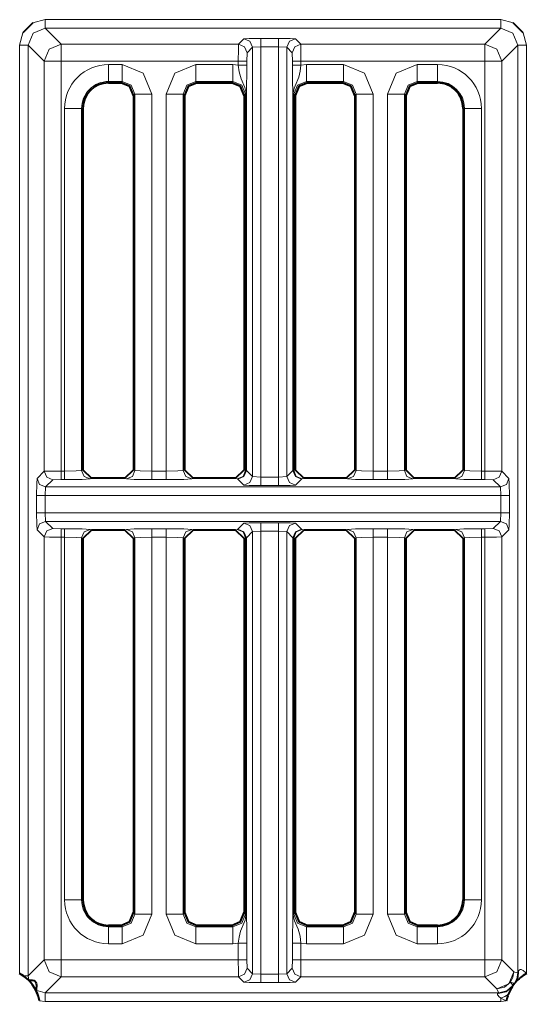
# Model space of a CAD drawing. Header units: millimetres. Extents: x 0 to 2941, y -405 to 1422.
# Drawn here: x 879.3 to 909.1, y 776.2 to 833.9 of the extents above; entities that cross this region are included whole.
import ezdxf

# ---------------------------------------------------------------- set-up
doc = ezdxf.new("R2010")
doc.units = ezdxf.units.MM
doc.layers.add('FINE', color=9, linetype='Continuous')
doc.layers.add('OUTLINE', color=7, linetype='Continuous')

msp = doc.modelspace()

# ---------------------------------------------------------------- linework, layer by layer
at = {"layer": 'FINE', "lineweight": 9}
for p, q in [((907.554, 833.927), (908.281, 833.739)), ((879.28, 832.428), (879.468, 833.155)), ((880.779, 833.427), (881.723, 832.484)), ((907.554, 833.427), (880.779, 833.427)), ((906.61, 832.484), (907.554, 833.427)), ((908.865, 833.155), (909.053, 832.428)), ((879.28, 777.848), (879.28, 832.428)), ((879.779, 832.428), (879.779, 777.703)), ((880.723, 831.484), (879.779, 832.428)), ((881.723, 832.484), (892.142, 832.484)), ((892.142, 832.484), (892.457, 832.799)), ((893.457, 832.824), (894.483, 832.824)), ((895.482, 832.799), (895.797, 832.484)), ((895.797, 832.484), (906.61, 832.484)), ((909.053, 832.428), (909.053, 777.848)), ((892.641, 831.984), (892.629, 831.484)), ((892.957, 832.299), (892.641, 831.984)), ((892.957, 832.299), (892.957, 807.058)), ((894.483, 832.325), (893.457, 832.325)), ((894.483, 832.325), (894.483, 807.032)), ((894.982, 832.299), (894.483, 832.325)), ((894.982, 807.058), (894.982, 832.299)), ((895.298, 831.984), (894.982, 832.299)), ((895.31, 831.484), (895.298, 831.984)), ((880.723, 807.373), (880.723, 831.484)), ((881.723, 831.484), (881.723, 807.386)), ((884.499, 831.288), (885.302, 831.288)), ((889.637, 831.288), (891.802, 831.288)), ((891.802, 831.288), (892.129, 831.258)), ((892.629, 831.484), (892.629, 831.258)), ((895.31, 831.258), (895.31, 831.484)), ((906.61, 831.484), (895.81, 831.484)), ((895.81, 831.484), (895.81, 831.258)), ((895.81, 831.258), (896.137, 831.288)), ((896.137, 831.288), (898.302, 831.288)), ((902.637, 831.288), (903.835, 831.288)), ((906.61, 807.386), (906.61, 831.484)), ((907.61, 831.484), (907.61, 807.373)), ((889.637, 830.29), (889.719, 830.208)), ((891.802, 830.29), (889.637, 830.29)), ((891.721, 830.208), (891.802, 830.29)), ((902.637, 830.29), (902.719, 830.208)), ((886.051, 829.541), (885.97, 829.459)), ((886.051, 807.423), (886.051, 829.541)), ((887.05, 829.541), (887.05, 807.386)), ((887.89, 807.386), (887.89, 829.541)), ((888.888, 829.541), (888.888, 807.423)), ((888.97, 829.459), (888.888, 829.541)), ((892.551, 829.541), (892.47, 829.459)), ((892.551, 807.423), (892.551, 829.541)), ((892.583, 807.415), (892.583, 829.541)), ((892.6, 829.541), (892.6, 807.415)), ((895.34, 807.415), (895.34, 829.541)), ((895.356, 829.541), (895.356, 807.415)), ((895.47, 829.459), (895.388, 829.541)), ((895.388, 829.541), (895.388, 807.423)), ((899.051, 829.541), (898.97, 829.459)), ((899.051, 807.423), (899.051, 829.541)), ((900.05, 829.541), (900.05, 807.386)), ((900.89, 807.386), (900.89, 829.541)), ((901.888, 829.541), (901.888, 807.423)), ((901.97, 829.459), (901.888, 829.541)), ((881.919, 807.386), (881.919, 828.708)), ((882.999, 828.708), (882.917, 828.708)), ((906.415, 828.708), (906.415, 807.386)), ((880.303, 806.953), (880.723, 807.373)), ((881.723, 807.386), (881.919, 807.386)), ((885.97, 807.464), (886.051, 807.423)), ((887.05, 807.386), (887.89, 807.386)), ((888.888, 807.423), (888.97, 807.464)), ((892.47, 807.464), (892.551, 807.423)), ((892.551, 807.423), (892.583, 807.415)), ((892.6, 807.415), (892.957, 807.058)), ((894.483, 807.032), (894.982, 807.058)), ((894.982, 807.058), (895.34, 807.415)), ((895.356, 807.415), (895.388, 807.423)), ((895.388, 807.423), (895.47, 807.464)), ((898.97, 807.464), (899.051, 807.423)), ((900.05, 807.386), (900.89, 807.386)), ((901.888, 807.423), (901.97, 807.464)), ((906.415, 807.386), (906.61, 807.386)), ((907.61, 807.373), (908.03, 806.953)), ((880.803, 806.453), (880.778, 805.953)), ((881.223, 806.873), (880.803, 806.453)), ((907.53, 806.453), (880.803, 806.453)), ((883.498, 806.964), (883.416, 806.923)), ((885.552, 806.923), (885.47, 806.964)), ((887.89, 806.886), (887.05, 806.886)), ((889.47, 806.964), (889.388, 806.923)), ((892.052, 806.923), (891.97, 806.964)), ((892.1, 806.915), (892.052, 806.923)), ((892.457, 806.558), (892.1, 806.915)), ((894.483, 806.533), (893.457, 806.533)), ((895.839, 806.915), (895.482, 806.558)), ((895.888, 806.923), (895.839, 806.915)), ((895.97, 806.964), (895.888, 806.923)), ((898.552, 806.923), (898.47, 806.964)), ((900.89, 806.886), (900.05, 806.886)), ((902.47, 806.964), (902.388, 806.923)), ((904.917, 806.923), (904.835, 806.964)), ((906.61, 806.886), (906.415, 806.886)), ((907.11, 806.873), (906.61, 806.886)), ((907.53, 806.453), (907.11, 806.873)), ((907.556, 805.953), (907.53, 806.453)), ((880.278, 804.927), (880.278, 805.953)), ((880.778, 805.953), (907.556, 805.953)), ((880.778, 805.953), (880.778, 804.927)), ((907.556, 804.927), (907.556, 805.953)), ((908.055, 805.953), (908.055, 804.927)), ((907.556, 804.927), (880.778, 804.927)), ((880.778, 804.927), (880.803, 804.428)), ((907.53, 804.428), (907.556, 804.927)), ((880.803, 804.428), (907.53, 804.428)), ((880.803, 804.428), (881.223, 804.008)), ((892.1, 803.966), (892.457, 804.323)), ((893.457, 804.348), (894.483, 804.348)), ((895.482, 804.323), (895.839, 803.966)), ((907.11, 804.008), (907.53, 804.428)), ((880.723, 803.508), (880.303, 803.928)), ((881.223, 804.008), (881.723, 803.995)), ((881.723, 803.995), (881.919, 803.995)), ((883.416, 803.958), (883.498, 803.917)), ((885.47, 803.917), (885.552, 803.958)), ((887.05, 803.995), (887.89, 803.995)), ((889.388, 803.958), (889.47, 803.917)), ((891.97, 803.917), (892.052, 803.958)), ((892.052, 803.958), (892.1, 803.966)), ((892.957, 803.823), (892.957, 777.831)), ((894.483, 803.849), (893.457, 803.849)), ((894.483, 803.849), (894.483, 777.806)), ((894.982, 803.823), (894.483, 803.849)), ((894.982, 777.831), (894.982, 803.823)), ((895.839, 803.966), (895.888, 803.958)), ((895.888, 803.958), (895.97, 803.917)), ((898.47, 803.917), (898.552, 803.958)), ((900.05, 803.995), (900.89, 803.995)), ((902.388, 803.958), (902.47, 803.917)), ((904.835, 803.917), (904.917, 803.958)), ((906.415, 803.995), (906.61, 803.995)), ((906.61, 803.995), (907.11, 804.008)), ((908.03, 803.928), (907.61, 803.508)), ((880.723, 778.647), (880.723, 803.508)), ((881.723, 803.495), (881.723, 778.647)), ((881.919, 803.495), (881.723, 803.495)), ((881.919, 782.172), (881.919, 803.495)), ((882.999, 803.417), (882.917, 803.458)), ((882.917, 803.458), (882.917, 782.172)), ((886.051, 803.458), (885.97, 803.417)), ((886.051, 781.34), (886.051, 803.458)), ((887.89, 803.495), (887.05, 803.495)), ((887.05, 803.495), (887.05, 781.34)), ((887.89, 781.34), (887.89, 803.495)), ((888.888, 803.458), (888.888, 781.34)), ((888.97, 803.417), (888.888, 803.458)), ((892.583, 803.466), (892.551, 803.458)), ((892.583, 781.34), (892.583, 803.466)), ((895.356, 803.466), (895.356, 781.34)), ((895.388, 803.458), (895.356, 803.466)), ((895.47, 803.417), (895.388, 803.458)), ((895.388, 803.458), (895.388, 781.34)), ((900.89, 803.495), (900.05, 803.495)), ((900.05, 803.495), (900.05, 781.34)), ((900.89, 781.34), (900.89, 803.495)), ((906.415, 803.495), (906.415, 782.172)), ((906.61, 803.495), (906.415, 803.495)), ((906.61, 778.647), (906.61, 803.495)), ((907.61, 803.508), (907.61, 778.647)), ((882.917, 782.172), (882.999, 782.172)), ((905.335, 782.172), (905.416, 782.172)), ((885.97, 781.421), (886.051, 781.34)), ((888.888, 781.34), (888.97, 781.421)), ((892.47, 781.421), (892.551, 781.34)), ((895.388, 781.34), (895.47, 781.421)), ((898.97, 781.421), (899.051, 781.34)), ((889.719, 780.672), (889.637, 780.591)), ((889.637, 780.591), (891.802, 780.591)), ((891.802, 780.591), (891.721, 780.672)), ((902.719, 780.672), (902.637, 780.591)), ((902.637, 780.591), (903.835, 780.591)), ((903.835, 780.591), (903.835, 780.672)), ((885.302, 779.592), (884.499, 779.592)), ((891.802, 779.592), (889.637, 779.592)), ((892.129, 779.623), (891.802, 779.592)), ((892.629, 779.623), (892.629, 778.647)), ((895.31, 778.647), (895.31, 779.623)), ((895.81, 779.623), (895.81, 778.647)), ((896.137, 779.592), (895.81, 779.623)), ((898.302, 779.592), (896.137, 779.592)), ((903.835, 779.592), (902.637, 779.592)), ((879.779, 777.703), (880.723, 778.647)), ((892.629, 778.647), (892.641, 778.147)), ((892.641, 778.147), (892.957, 777.831)), ((895.81, 778.647), (906.61, 778.647)), ((907.61, 778.647), (908.317, 777.94)), ((879.779, 777.703), (879.813, 777.448)), ((881.723, 777.647), (880.779, 776.703)), ((892.142, 777.647), (881.723, 777.647)), ((892.457, 777.332), (892.142, 777.647)), ((892.957, 777.831), (893.457, 777.806)), ((893.457, 777.806), (894.483, 777.806)), ((894.483, 777.806), (894.982, 777.831)), ((895.797, 777.647), (895.482, 777.332)), ((906.61, 777.647), (895.797, 777.647)), ((907.317, 776.94), (906.61, 777.647)), ((894.483, 777.306), (893.457, 777.306)), ((880.24, 776.861), (880.779, 776.703)), ((880.779, 776.703), (907.438, 776.703)), ((880.779, 776.203), (880.456, 776.239))]:
    msp.add_line(p, q, dxfattribs=at)
for points in [[(880.052, 833.739), (880.779, 833.927), (907.554, 833.927)], [(880.779, 833.927), (880.779, 833.578), (880.779, 833.427)], [(907.554, 833.927), (907.554, 833.578), (907.554, 833.427)], [(880.779, 833.427), (880.072, 833.135), (879.779, 832.428)], [(908.554, 832.428), (908.261, 833.135), (907.554, 833.427)], [(879.779, 832.428), (879.629, 832.428), (879.28, 832.428)], [(881.723, 832.484), (881.723, 832.182), (881.723, 831.484), (881.025, 831.484), (880.723, 831.484)], [(880.723, 831.484), (881.016, 832.191), (881.723, 832.484)], [(892.129, 831.484), (892.133, 832.182), (892.142, 832.484)], [(892.142, 832.484), (892.495, 832.337), (892.641, 831.984)], [(892.457, 832.799), (892.759, 832.817), (893.457, 832.824)], [(892.457, 832.799), (892.81, 832.653), (892.957, 832.299)], [(893.457, 832.824), (893.457, 832.674), (893.457, 832.325)], [(894.483, 832.824), (894.483, 832.674), (894.483, 832.325)], [(894.483, 832.824), (895.18, 832.817), (895.482, 832.799)], [(895.482, 832.799), (895.129, 832.653), (894.982, 832.299)], [(895.797, 832.484), (895.444, 832.337), (895.298, 831.984)], [(895.797, 832.484), (895.807, 832.182), (895.81, 831.484)], [(906.61, 832.484), (907.317, 832.191), (907.61, 831.484)], [(906.61, 832.484), (906.61, 832.182), (906.61, 831.484)], [(908.554, 777.859), (908.554, 832.428), (907.61, 831.484)], [(909.053, 832.428), (908.705, 832.428), (908.554, 832.428)], [(893.457, 807.032), (893.457, 832.325), (892.957, 832.299)], [(892.129, 831.258), (892.129, 831.484), (881.723, 831.484)], [(884.499, 831.288), (884.499, 830.6), (884.499, 830.29)], [(885.302, 831.288), (885.302, 830.6), (885.302, 830.29)], [(885.302, 831.288), (886.538, 830.777), (887.05, 829.541)], [(887.89, 829.541), (888.401, 830.777), (889.637, 831.288)], [(889.637, 830.29), (889.637, 830.6), (889.637, 831.288)], [(891.802, 830.29), (891.802, 830.6), (891.802, 831.288)], [(892.129, 831.484), (892.478, 831.484), (892.629, 831.484)], [(892.129, 831.258), (892.478, 831.258), (892.629, 831.258)], [(892.551, 829.541), (892.562, 829.541), (892.583, 829.541), (892.581, 829.611), (892.572, 829.698), (892.512, 829.937), (892.29, 830.438), (892.179, 830.851), (892.129, 831.258)], [(892.629, 831.258), (892.626, 830.666), (892.617, 830.118), (892.604, 829.71), (892.6, 829.602), (892.6, 829.568), (892.6, 829.541)], [(895.81, 831.484), (895.461, 831.484), (895.31, 831.484)], [(895.81, 831.258), (895.461, 831.258), (895.31, 831.258)], [(895.34, 829.541), (895.34, 829.553), (895.339, 829.581), (895.338, 829.64), (895.336, 829.689), (895.334, 829.763), (895.32, 830.257), (895.313, 830.728), (895.31, 831.258)], [(895.81, 831.258), (895.767, 830.894), (895.689, 830.551), (895.464, 830.033), (895.414, 829.896), (895.384, 829.789), (895.361, 829.644), (895.357, 829.573), (895.356, 829.541)], [(896.137, 830.29), (896.137, 830.6), (896.137, 831.288)], [(898.302, 830.29), (898.302, 830.6), (898.302, 831.288)], [(898.302, 831.288), (899.538, 830.777), (900.05, 829.541)], [(900.89, 829.541), (901.401, 830.777), (902.637, 831.288)], [(902.637, 831.288), (902.637, 830.6), (902.637, 830.29)], [(903.835, 830.29), (903.835, 830.6), (903.835, 831.288)], [(907.61, 831.484), (907.308, 831.484), (906.61, 831.484)], [(885.221, 830.208), (885.302, 830.29), (884.499, 830.29), (884.499, 830.208)], [(886.051, 829.541), (885.833, 830.072), (885.302, 830.29)], [(889.637, 830.29), (889.106, 830.072), (888.888, 829.541)], [(892.551, 829.541), (892.333, 830.072), (891.802, 830.29)], [(896.137, 830.29), (895.606, 830.072), (895.388, 829.541)], [(898.221, 830.208), (898.302, 830.29), (896.137, 830.29), (896.219, 830.208)], [(899.051, 829.541), (898.833, 830.072), (898.302, 830.29)], [(902.637, 830.29), (902.106, 830.072), (901.888, 829.541)], [(903.835, 830.208), (903.835, 830.29), (902.637, 830.29)], [(887.05, 829.541), (886.361, 829.541), (886.051, 829.541)], [(887.89, 829.541), (888.578, 829.541), (888.888, 829.541)], [(892.583, 829.541), (892.595, 829.541), (892.6, 829.541)], [(895.356, 829.541), (895.345, 829.541), (895.34, 829.541)], [(895.356, 829.541), (895.378, 829.541), (895.388, 829.541)], [(899.051, 829.541), (899.361, 829.541), (900.05, 829.541)], [(900.89, 829.541), (901.578, 829.541), (901.888, 829.541)], [(882.917, 828.708), (882.607, 828.708), (881.919, 828.708)], [(882.917, 828.708), (882.917, 807.423), (882.999, 807.464)], [(905.335, 807.464), (905.416, 807.423), (905.416, 828.708), (905.335, 828.708)], [(905.416, 828.708), (905.726, 828.708), (906.415, 828.708)], [(880.723, 807.373), (881.025, 807.382), (881.723, 807.386)], [(880.723, 807.373), (880.87, 807.02), (881.223, 806.873)], [(881.723, 807.386), (881.723, 807.037), (881.723, 806.886)], [(881.919, 807.386), (882.607, 807.397), (882.917, 807.423)], [(881.919, 807.386), (881.919, 807.037), (881.919, 806.886)], [(882.917, 807.423), (883.064, 807.07), (883.416, 806.923)], [(885.552, 806.923), (885.904, 807.07), (886.051, 807.423)], [(886.051, 807.423), (886.361, 807.397), (887.05, 807.386)], [(887.05, 806.886), (887.05, 807.037), (887.05, 807.386)], [(887.89, 807.386), (888.578, 807.397), (888.888, 807.423)], [(887.89, 806.886), (887.89, 807.037), (887.89, 807.386)], [(889.388, 806.923), (889.035, 807.07), (888.888, 807.423)], [(892.551, 807.423), (892.404, 807.07), (892.052, 806.923)], [(892.583, 807.415), (892.44, 807.063), (892.1, 806.915)], [(892.6, 807.415), (892.453, 807.062), (892.1, 806.915)], [(892.957, 807.058), (892.81, 806.704), (892.457, 806.558)], [(892.583, 807.415), (892.595, 807.415), (892.6, 807.415)], [(892.957, 807.058), (893.457, 807.032), (894.483, 807.032)], [(893.457, 807.032), (893.457, 806.683), (893.457, 806.533)], [(894.483, 807.032), (894.483, 806.683), (894.483, 806.533)], [(894.982, 807.058), (895.129, 806.704), (895.482, 806.558)], [(895.34, 807.415), (895.486, 807.062), (895.839, 806.915)], [(895.34, 807.415), (895.345, 807.415), (895.356, 807.415)], [(895.356, 807.415), (895.499, 807.063), (895.839, 806.915)], [(895.388, 807.423), (895.535, 807.07), (895.888, 806.923)], [(899.051, 807.423), (898.904, 807.07), (898.552, 806.923)], [(899.051, 807.423), (899.361, 807.397), (900.05, 807.386)], [(900.05, 807.386), (900.05, 807.037), (900.05, 806.886)], [(900.89, 807.386), (901.578, 807.397), (901.888, 807.423)], [(900.89, 806.886), (900.89, 807.037), (900.89, 807.386)], [(902.388, 806.923), (902.035, 807.07), (901.888, 807.423)], [(905.416, 807.423), (905.27, 807.07), (904.917, 806.923)], [(905.416, 807.423), (905.726, 807.397), (906.415, 807.386)], [(906.415, 807.386), (906.415, 807.037), (906.415, 806.886)], [(906.61, 807.386), (906.61, 807.037), (906.61, 806.886)], [(906.61, 807.386), (907.308, 807.382), (907.61, 807.373)], [(907.61, 807.373), (907.463, 807.02), (907.11, 806.873)], [(880.278, 805.953), (880.285, 806.651), (880.303, 806.953)], [(880.303, 806.953), (880.45, 806.6), (880.803, 806.453)], [(881.919, 806.886), (881.723, 806.886), (881.223, 806.873)], [(883.416, 806.923), (882.951, 806.897), (881.919, 806.886)], [(887.05, 806.886), (886.017, 806.897), (885.552, 806.923)], [(889.388, 806.923), (888.922, 806.897), (887.89, 806.886)], [(893.457, 806.533), (892.759, 806.54), (892.457, 806.558)], [(895.482, 806.558), (895.18, 806.54), (894.483, 806.533)], [(900.05, 806.886), (899.017, 806.897), (898.552, 806.923)], [(902.388, 806.923), (901.922, 806.897), (900.89, 806.886)], [(906.415, 806.886), (905.382, 806.897), (904.917, 806.923)], [(908.03, 806.953), (907.883, 806.6), (907.53, 806.453)], [(908.03, 806.953), (908.048, 806.651), (908.055, 805.953)], [(880.278, 805.953), (880.429, 805.953), (880.778, 805.953)], [(908.055, 805.953), (907.904, 805.953), (907.556, 805.953)], [(880.278, 804.927), (880.429, 804.927), (880.778, 804.927)], [(880.303, 803.928), (880.285, 804.23), (880.278, 804.927)], [(908.055, 804.927), (907.904, 804.927), (907.556, 804.927)], [(908.055, 804.927), (908.048, 804.23), (908.03, 803.928)], [(880.303, 803.928), (880.45, 804.281), (880.803, 804.428)], [(892.457, 804.323), (892.759, 804.341), (893.457, 804.348)], [(892.457, 804.323), (892.81, 804.176), (892.957, 803.823)], [(893.457, 804.348), (893.457, 804.198), (893.457, 803.849)], [(894.483, 804.348), (894.483, 804.198), (894.483, 803.849)], [(894.483, 804.348), (895.18, 804.341), (895.482, 804.323)], [(895.482, 804.323), (895.129, 804.176), (894.982, 803.823)], [(908.03, 803.928), (907.883, 804.281), (907.53, 804.428)], [(880.723, 803.508), (880.87, 803.861), (881.223, 804.008)], [(881.723, 803.495), (881.723, 803.844), (881.723, 803.995)], [(881.919, 803.495), (881.919, 803.844), (881.919, 803.995)], [(881.919, 803.995), (882.951, 803.984), (883.416, 803.958)], [(882.917, 803.458), (883.064, 803.811), (883.416, 803.958)], [(885.552, 803.958), (886.017, 803.984), (887.05, 803.995)], [(885.552, 803.958), (885.904, 803.811), (886.051, 803.458)], [(887.05, 803.495), (887.05, 803.844), (887.05, 803.995)], [(887.89, 803.495), (887.89, 803.844), (887.89, 803.995)], [(887.89, 803.995), (888.922, 803.984), (889.388, 803.958)], [(888.888, 803.458), (889.035, 803.811), (889.388, 803.958)], [(892.052, 803.958), (892.404, 803.811), (892.551, 803.458)], [(892.1, 803.966), (892.44, 803.818), (892.583, 803.466)], [(892.1, 803.966), (892.453, 803.819), (892.6, 803.466)], [(892.957, 803.823), (892.6, 803.466), (892.6, 781.34)], [(893.457, 777.806), (893.457, 803.849), (892.957, 803.823)], [(895.34, 781.34), (895.34, 803.466), (894.982, 803.823)], [(895.839, 803.966), (895.486, 803.819), (895.34, 803.466)], [(895.839, 803.966), (895.499, 803.818), (895.356, 803.466)], [(895.888, 803.958), (895.535, 803.811), (895.388, 803.458)], [(898.552, 803.958), (899.017, 803.984), (900.05, 803.995)], [(898.552, 803.958), (898.904, 803.811), (899.051, 803.458)], [(900.05, 803.995), (900.05, 803.844), (900.05, 803.495)], [(900.89, 803.495), (900.89, 803.844), (900.89, 803.995)], [(900.89, 803.995), (901.922, 803.984), (902.388, 803.958)], [(901.888, 803.458), (902.035, 803.811), (902.388, 803.958)], [(904.917, 803.958), (905.382, 803.984), (906.415, 803.995)], [(904.917, 803.958), (905.27, 803.811), (905.416, 803.458)], [(906.415, 803.995), (906.415, 803.844), (906.415, 803.495)], [(906.61, 803.495), (906.61, 803.844), (906.61, 803.995)], [(907.61, 803.508), (907.463, 803.861), (907.11, 804.008)], [(881.723, 803.495), (881.025, 803.499), (880.723, 803.508)], [(882.917, 803.458), (882.607, 803.484), (881.919, 803.495)], [(887.05, 803.495), (886.361, 803.484), (886.051, 803.458)], [(888.888, 803.458), (888.578, 803.484), (887.89, 803.495)], [(892.551, 781.34), (892.551, 803.458), (892.47, 803.417)], [(892.6, 803.466), (892.595, 803.466), (892.583, 803.466)], [(895.356, 803.466), (895.345, 803.466), (895.34, 803.466)], [(899.051, 781.34), (899.051, 803.458), (898.97, 803.417)], [(900.05, 803.495), (899.361, 803.484), (899.051, 803.458)], [(901.888, 803.458), (901.578, 803.484), (900.89, 803.495)], [(901.97, 803.417), (901.888, 803.458), (901.888, 781.34), (901.97, 781.421)], [(905.416, 782.172), (905.416, 803.458), (905.335, 803.417)], [(906.415, 803.495), (905.726, 803.484), (905.416, 803.458)], [(907.61, 803.508), (907.308, 803.499), (906.61, 803.495)], [(882.917, 782.172), (882.607, 782.172), (881.919, 782.172)], [(905.416, 782.172), (905.726, 782.172), (906.415, 782.172)], [(885.302, 780.591), (885.833, 780.809), (886.051, 781.34)], [(887.05, 781.34), (886.538, 780.104), (885.302, 779.592)], [(887.05, 781.34), (886.361, 781.34), (886.051, 781.34)], [(887.89, 781.34), (888.578, 781.34), (888.888, 781.34)], [(889.637, 779.592), (888.401, 780.104), (887.89, 781.34)], [(888.888, 781.34), (889.106, 780.809), (889.637, 780.591)], [(891.802, 780.591), (892.333, 780.809), (892.551, 781.34)], [(892.129, 779.623), (892.172, 779.987), (892.25, 780.33), (892.475, 780.848), (892.526, 780.985), (892.555, 781.092), (892.578, 781.237), (892.583, 781.307), (892.583, 781.34)], [(892.551, 781.34), (892.562, 781.34), (892.583, 781.34)], [(892.583, 781.34), (892.595, 781.34), (892.6, 781.34)], [(892.6, 781.34), (892.6, 781.327), (892.6, 781.3), (892.601, 781.241), (892.603, 781.192), (892.605, 781.118), (892.62, 780.624), (892.626, 780.153), (892.629, 779.623)], [(895.31, 779.623), (895.313, 780.215), (895.323, 780.763), (895.336, 781.171), (895.339, 781.279), (895.339, 781.313), (895.34, 781.34)], [(895.356, 781.34), (895.345, 781.34), (895.34, 781.34)], [(895.356, 781.34), (895.378, 781.34), (895.388, 781.34)], [(895.356, 781.34), (895.358, 781.269), (895.367, 781.183), (895.427, 780.943), (895.649, 780.444), (895.76, 780.03), (895.81, 779.623)], [(895.388, 781.34), (895.606, 780.809), (896.137, 780.591)], [(898.302, 780.591), (898.833, 780.809), (899.051, 781.34)], [(900.05, 781.34), (899.538, 780.104), (898.302, 779.592)], [(899.051, 781.34), (899.361, 781.34), (900.05, 781.34)], [(900.89, 781.34), (901.578, 781.34), (901.888, 781.34)], [(902.637, 779.592), (901.401, 780.104), (900.89, 781.34)], [(901.888, 781.34), (902.106, 780.809), (902.637, 780.591)], [(884.499, 780.672), (884.499, 780.591), (885.302, 780.591), (885.221, 780.672)], [(884.499, 780.591), (884.499, 780.281), (884.499, 779.592)], [(885.302, 780.591), (885.302, 780.281), (885.302, 779.592)], [(889.637, 779.592), (889.637, 780.281), (889.637, 780.591)], [(891.802, 779.592), (891.802, 780.281), (891.802, 780.591)], [(896.219, 780.672), (896.137, 780.591), (898.302, 780.591), (898.221, 780.672)], [(896.137, 779.592), (896.137, 780.281), (896.137, 780.591)], [(898.302, 779.592), (898.302, 780.281), (898.302, 780.591)], [(902.637, 779.592), (902.637, 780.281), (902.637, 780.591)], [(903.835, 780.591), (903.835, 780.281), (903.835, 779.592)], [(881.723, 778.647), (892.129, 778.647), (892.129, 779.623)], [(892.129, 779.623), (892.478, 779.623), (892.629, 779.623)], [(895.81, 779.623), (895.461, 779.623), (895.31, 779.623)], [(881.723, 777.647), (881.016, 777.94), (880.723, 778.647)], [(881.723, 778.647), (881.025, 778.647), (880.723, 778.647)], [(881.723, 778.647), (881.723, 777.949), (881.723, 777.647)], [(892.129, 778.647), (892.478, 778.647), (892.629, 778.647)], [(892.142, 777.647), (892.133, 777.949), (892.129, 778.647)], [(892.142, 777.647), (892.495, 777.793), (892.641, 778.147)], [(894.982, 777.831), (895.298, 778.147), (895.31, 778.647)], [(895.797, 777.647), (895.444, 777.793), (895.298, 778.147)], [(895.81, 778.647), (895.461, 778.647), (895.31, 778.647)], [(895.81, 778.647), (895.807, 777.949), (895.797, 777.647)], [(907.61, 778.647), (907.317, 777.94), (906.61, 777.647)], [(907.61, 778.647), (907.308, 778.647), (906.61, 778.647)], [(906.61, 778.647), (906.61, 777.949), (906.61, 777.647)], [(879.779, 777.703), (879.701, 777.703), (879.502, 777.703)], [(892.457, 777.332), (892.81, 777.478), (892.957, 777.831)], [(893.457, 777.306), (893.457, 777.457), (893.457, 777.806)], [(894.483, 777.306), (894.483, 777.457), (894.483, 777.806)], [(895.482, 777.332), (895.129, 777.478), (894.982, 777.831)], [(907.317, 776.94), (908.024, 777.233), (908.317, 777.94)], [(908.117, 777.34), (908.265, 777.624), (908.317, 777.94)], [(908.317, 777.94), (908.513, 777.873), (908.554, 777.859)], [(908.34, 777.242), (908.499, 777.533), (908.554, 777.859)], [(908.411, 777.308), (908.564, 777.607), (908.585, 777.955)], [(908.554, 777.859), (908.558, 777.868), (908.568, 777.9), (908.585, 777.955), (908.611, 778.013), (908.647, 778.054), (908.697, 778.072), (908.74, 778.071), (908.826, 778.038), (908.859, 778.019), (908.999, 777.904), (909.045, 777.856), (909.053, 777.848)], [(893.457, 777.306), (892.759, 777.313), (892.457, 777.332)], [(895.482, 777.332), (895.18, 777.313), (894.483, 777.306)], [(908.117, 777.34), (907.764, 777.046), (907.317, 776.94)], [(907.389, 776.672), (907.868, 776.757), (908.225, 777.06)], [(907.438, 776.703), (907.9, 776.816), (908.257, 777.13)], [(908.117, 777.34), (908.23, 777.17), (908.257, 777.13), (908.234, 777.077), (908.225, 777.06)], [(908.34, 777.242), (908.291, 777.264), (908.117, 777.34)], [(908.411, 777.308), (908.385, 777.282), (908.34, 777.242)], [(880.779, 776.703), (880.779, 776.552), (880.779, 776.203)], [(907.438, 776.703), (907.343, 776.887), (907.317, 776.94)], [(907.554, 776.398), (907.444, 776.489), (907.395, 776.543), (907.362, 776.597), (907.36, 776.605), (907.361, 776.641), (907.382, 776.667), (907.389, 776.672)], [(907.389, 776.672), (907.402, 776.679), (907.432, 776.697), (907.438, 776.703)], [(907.554, 776.398), (907.781, 776.497), (907.993, 776.614)], [(907.554, 776.398), (907.554, 776.303), (907.554, 776.203)], [(907.877, 776.239), (907.87, 776.242), (907.554, 776.398)], [(907.877, 776.239), (907.554, 776.203), (880.779, 776.203)]]:
    msp.add_lwpolyline(points, dxfattribs=at)
for points in [[(884.499, 831.288, 0.414223), (881.919, 828.708)], [(906.415, 828.708, 0.414204), (903.835, 831.288)], [(884.499, 830.29, 0.414245), (882.917, 828.708)], [(905.416, 828.708, 0.414198), (903.835, 830.29)], [(881.919, 782.172, 0.414204), (884.499, 779.592)], [(882.917, 782.172, 0.414214), (884.499, 780.591)], [(903.835, 780.591, 0.414198), (905.416, 782.172)], [(903.835, 779.592, 0.414223), (906.415, 782.172)]]:
    msp.add_lwpolyline(points, format="xyb", dxfattribs=at)
at = {"layer": 'OUTLINE', "lineweight": 40}
for p, q in [((880.052, 833.739), (879.468, 833.155)), ((908.865, 833.155), (908.281, 833.739)), ((884.499, 830.208), (885.221, 830.208)), ((889.719, 830.208), (891.721, 830.208)), ((896.219, 830.208), (898.221, 830.208)), ((902.719, 830.208), (903.835, 830.208)), ((885.97, 829.459), (885.97, 807.464)), ((888.97, 829.459), (888.97, 807.464)), ((892.47, 829.459), (892.47, 807.464)), ((895.47, 829.459), (895.47, 807.464)), ((898.97, 829.459), (898.97, 807.464)), ((901.97, 829.459), (901.97, 807.464)), ((882.999, 828.708), (882.999, 807.464)), ((905.335, 828.708), (905.335, 807.464)), ((882.999, 807.464), (883.498, 806.964)), ((885.47, 806.964), (885.97, 807.464)), ((888.97, 807.464), (889.47, 806.964)), ((891.97, 806.964), (892.47, 807.464)), ((895.47, 807.464), (895.97, 806.964)), ((898.47, 806.964), (898.97, 807.464)), ((901.97, 807.464), (902.47, 806.964)), ((904.835, 806.964), (905.335, 807.464)), ((885.47, 806.964), (883.498, 806.964)), ((891.97, 806.964), (889.47, 806.964)), ((898.47, 806.964), (895.97, 806.964)), ((904.835, 806.964), (902.47, 806.964)), ((883.498, 803.917), (882.999, 803.417)), ((885.47, 803.917), (883.498, 803.917)), ((885.97, 803.417), (885.47, 803.917)), ((889.47, 803.917), (888.97, 803.417)), ((891.97, 803.917), (889.47, 803.917)), ((892.47, 803.417), (891.97, 803.917)), ((895.97, 803.917), (895.47, 803.417)), ((898.47, 803.917), (895.97, 803.917)), ((898.97, 803.417), (898.47, 803.917)), ((902.47, 803.917), (901.97, 803.417)), ((904.835, 803.917), (902.47, 803.917)), ((905.335, 803.417), (904.835, 803.917)), ((882.999, 803.417), (882.999, 782.172)), ((885.97, 803.417), (885.97, 781.421)), ((888.97, 803.417), (888.97, 781.421)), ((892.47, 803.417), (892.47, 781.421)), ((895.47, 803.417), (895.47, 781.421)), ((898.97, 803.417), (898.97, 781.421)), ((901.97, 803.417), (901.97, 781.421)), ((905.335, 803.417), (905.335, 782.172)), ((885.221, 780.672), (884.499, 780.672)), ((891.721, 780.672), (889.719, 780.672)), ((898.221, 780.672), (896.219, 780.672)), ((903.835, 780.672), (902.719, 780.672)), ((879.502, 777.703), (879.28, 777.848))]:
    msp.add_line(p, q, dxfattribs=at)
for points in [[(884.499, 830.208, 0.414197), (882.999, 828.708)], [(905.335, 828.708, 0.414214), (903.835, 830.208)], [(882.999, 782.172, 0.41423), (884.499, 780.672)], [(903.835, 780.672, 0.414214), (905.335, 782.172)], [(880.456, 776.239, 0.208008), (879.28, 777.848)], [(909.053, 777.848, 0.084594), (908.411, 777.308)], [(908.225, 777.06, 0.050648), (907.993, 776.614, 0.039289), (907.877, 776.239)], [(908.411, 777.308, 0.03115), (908.225, 777.06)]]:
    msp.add_lwpolyline(points, format="xyb", dxfattribs=at)
for points in [[(885.97, 829.459), (885.75, 829.989), (885.221, 830.208)], [(889.719, 830.208), (889.189, 829.989), (888.97, 829.459)], [(892.47, 829.459), (892.25, 829.989), (891.721, 830.208)], [(896.219, 830.208), (895.689, 829.989), (895.47, 829.459)], [(898.97, 829.459), (898.75, 829.989), (898.221, 830.208)], [(902.719, 830.208), (902.189, 829.989), (901.97, 829.459)], [(885.221, 780.672), (885.75, 780.892), (885.97, 781.421)], [(888.97, 781.421), (889.189, 780.892), (889.719, 780.672)], [(891.721, 780.672), (892.25, 780.892), (892.47, 781.421)], [(895.47, 781.421), (895.689, 780.892), (896.219, 780.672)], [(898.221, 780.672), (898.75, 780.892), (898.97, 781.421)], [(901.97, 781.421), (902.189, 780.892), (902.719, 780.672)], [(879.813, 777.448), (879.797, 777.46), (879.746, 777.506), (879.612, 777.62), (879.502, 777.703)], [(879.813, 777.448), (879.878, 777.455), (880.024, 777.45), (880.118, 777.421), (880.195, 777.366), (880.207, 777.352), (880.212, 777.346), (880.214, 777.344), (880.216, 777.341), (880.218, 777.338), (880.22, 777.336), (880.222, 777.332), (880.228, 777.325), (880.239, 777.305), (880.258, 777.262), (880.279, 777.164), (880.253, 776.909), (880.24, 776.861)], [(880.456, 776.239), (880.39, 776.48), (880.324, 776.664), (880.268, 776.795), (880.246, 776.845), (880.24, 776.861)]]:
    msp.add_lwpolyline(points, dxfattribs=at)

doc.saveas('drawing.dxf')
